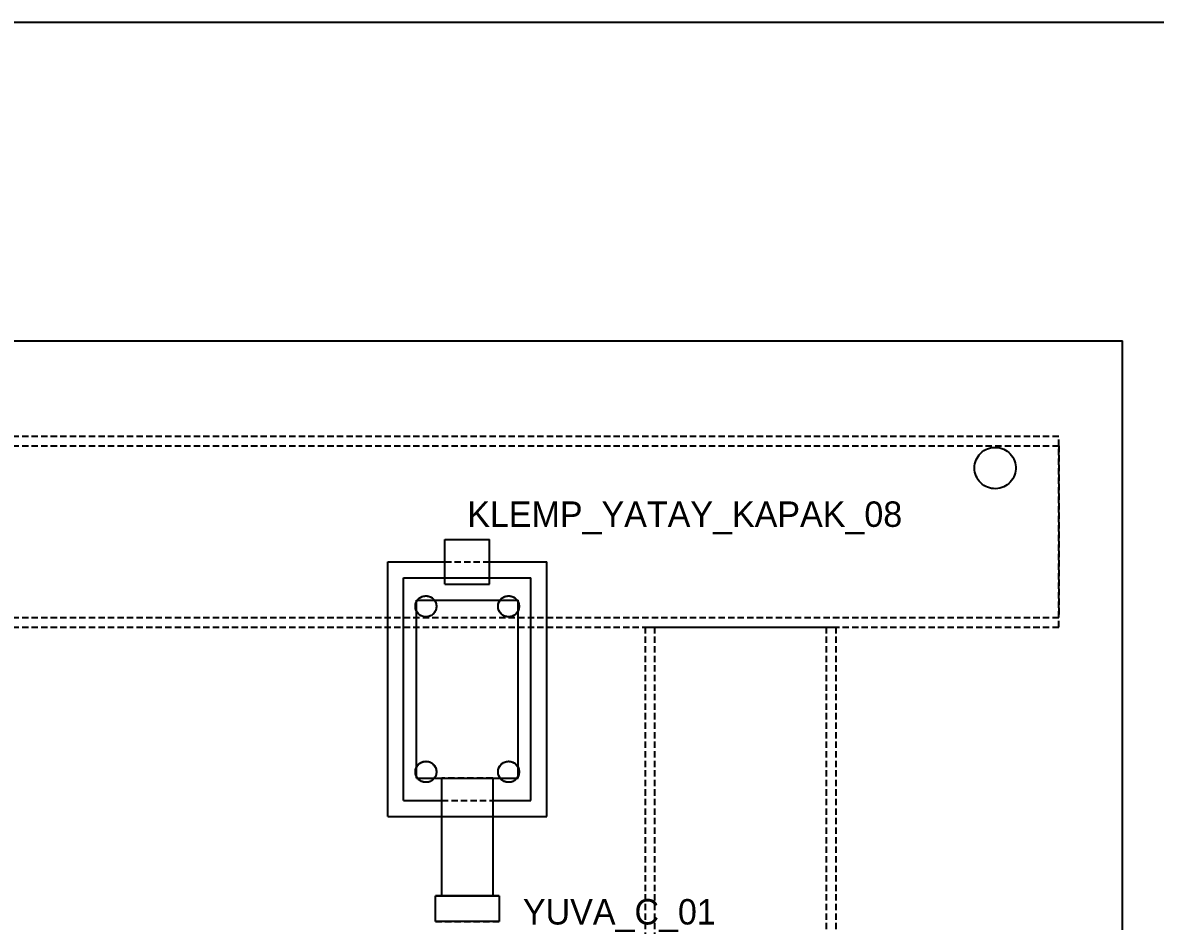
# Model space of a CAD drawing. Header units: metres. Extents: x -200 to 3000, y -1652 to 380.
# Drawn here: x 1954.2 to 2310.4, y 97.5 to 380 of the extents above; entities that cross this region are included whole.
import ezdxf

# ---------------------------------------------------------------- set-up
doc = ezdxf.new("R2010")
doc.units = ezdxf.units.M
doc.linetypes.add('DASHED2', pattern=[3, 2, -1])
for name, color, linetype in [('GIZLI', 8, 'DASHED2'), ('GORUNEN', 7, 'Continuous'), ('SINIR', 1, 'Continuous'), ('YAZI', 3, 'Continuous')]:
    doc.layers.add(name, color=color, linetype=linetype)

msp = doc.modelspace()

# ---------------------------------------------------------------- linework, layer by layer
at = {"layer": 'GIZLI'}
for points in [[(-100, 280), (2300, 280)], [(2300, -280), (2300, 280)], [(-80, 250), (2280, 250)], [(-80, 250), (2280, 250)], [(2280, 190), (2280, 250)], [(2280, 190), (2280, 250)], [(-80, 247), (2280, 247)], [(-80, 247), (2280, 247)], [(2253.5, 240), (2253.532, 240.647), (2253.629, 241.288), (2253.789, 241.916), (2254.01, 242.525), (2254.292, 243.109), (2254.629, 243.662), (2255.021, 244.178), (2255.461, 244.653), (2255.947, 245.082), (2256.473, 245.46), (2257.035, 245.784), (2257.625, 246.051), (2258.24, 246.257), (2258.871, 246.401), (2259.514, 246.482), (2260.162, 246.498), (2260.808, 246.45), (2261.446, 246.337), (2262.07, 246.162), (2262.673, 245.925), (2263.25, 245.629), (2263.794, 245.278), (2264.301, 244.874), (2264.765, 244.421), (2265.181, 243.925), (2265.546, 243.389), (2265.856, 242.82), (2266.108, 242.223), (2266.299, 241.604), (2266.427, 240.969), (2266.492, 240.324), (2266.492, 239.676), (2266.427, 239.031), (2266.299, 238.396), (2266.108, 237.777), (2265.856, 237.18), (2265.546, 236.611), (2265.181, 236.075), (2264.765, 235.579), (2264.301, 235.126), (2263.794, 234.722), (2263.25, 234.371), (2262.673, 234.075), (2262.07, 233.838), (2261.446, 233.663), (2260.808, 233.55), (2260.162, 233.502), (2259.514, 233.518), (2258.871, 233.599), (2258.24, 233.743), (2257.625, 233.949), (2257.035, 234.216), (2256.473, 234.54), (2255.947, 234.918), (2255.461, 235.347), (2255.021, 235.822), (2254.629, 236.338), (2254.292, 236.891), (2254.01, 237.475), (2253.789, 238.084), (2253.629, 238.712), (2253.532, 239.353), (2253.5, 240)], [(2280, 247), (2280, 193)], [(2280, 247), (2280, 193)], [(2087, 203.5), (2087, 217.5)], [(2087, 217.5), (2101, 217.5)], [(2101, 203.5), (2101, 217.5)], [(2069, 130.5), (2069, 210.5)], [(2069, 210.5), (2119, 210.5)], [(2087, 210.5), (2101, 210.5)], [(2119, 130.5), (2119, 210.5)], [(2074, 135.5), (2074, 205.5)], [(2074, 205.5), (2114, 205.5)], [(2087, 205.5), (2101, 205.5)], [(2087, 203.5), (2101, 203.5)], [(2114, 135.5), (2114, 205.5)], [(2077.7, 196.5), (2077.716, 196.829), (2077.765, 197.154), (2077.847, 197.473), (2077.959, 197.782), (2078.102, 198.078), (2078.273, 198.359), (2078.472, 198.621), (2078.696, 198.862), (2078.942, 199.08), (2079.21, 199.272), (2079.495, 199.437), (2079.794, 199.572), (2080.106, 199.677), (2080.427, 199.75), (2080.753, 199.791), (2081.082, 199.799), (2081.41, 199.774), (2081.734, 199.717), (2082.051, 199.628), (2082.357, 199.508), (2082.65, 199.358), (2082.926, 199.179), (2083.184, 198.974), (2083.419, 198.745), (2083.631, 198.493), (2083.816, 198.221), (2083.973, 197.932), (2084.101, 197.629), (2084.198, 197.314), (2084.263, 196.992), (2084.296, 196.664), (2084.296, 196.336), (2084.263, 196.008), (2084.198, 195.686), (2084.101, 195.371), (2083.973, 195.068), (2083.816, 194.779), (2083.631, 194.507), (2083.419, 194.255), (2083.184, 194.026), (2082.926, 193.821), (2082.65, 193.642), (2082.357, 193.492), (2082.051, 193.372), (2081.734, 193.283), (2081.41, 193.226), (2081.082, 193.201), (2080.753, 193.209), (2080.427, 193.25), (2080.106, 193.323), (2079.794, 193.428), (2079.495, 193.563), (2079.21, 193.728), (2078.942, 193.92), (2078.696, 194.138), (2078.472, 194.379), (2078.273, 194.641), (2078.102, 194.922), (2077.959, 195.218), (2077.847, 195.527), (2077.765, 195.846), (2077.716, 196.171), (2077.7, 196.5)], [(2103.7, 196.5), (2103.716, 196.829), (2103.765, 197.154), (2103.847, 197.473), (2103.959, 197.782), (2104.102, 198.078), (2104.273, 198.359), (2104.472, 198.621), (2104.696, 198.862), (2104.942, 199.08), (2105.21, 199.272), (2105.495, 199.437), (2105.794, 199.572), (2106.106, 199.677), (2106.427, 199.75), (2106.753, 199.791), (2107.082, 199.799), (2107.41, 199.774), (2107.734, 199.717), (2108.051, 199.628), (2108.357, 199.508), (2108.65, 199.358), (2108.926, 199.179), (2109.184, 198.974), (2109.419, 198.745), (2109.631, 198.493), (2109.816, 198.221), (2109.973, 197.932), (2110.101, 197.629), (2110.198, 197.314), (2110.263, 196.992), (2110.296, 196.664), (2110.296, 196.336), (2110.263, 196.008), (2110.198, 195.686), (2110.101, 195.371), (2109.973, 195.068), (2109.816, 194.779), (2109.631, 194.507), (2109.419, 194.255), (2109.184, 194.026), (2108.926, 193.821), (2108.65, 193.642), (2108.357, 193.492), (2108.051, 193.372), (2107.734, 193.283), (2107.41, 193.226), (2107.082, 193.201), (2106.753, 193.209), (2106.427, 193.25), (2106.106, 193.323), (2105.794, 193.428), (2105.495, 193.563), (2105.21, 193.728), (2104.942, 193.92), (2104.696, 194.138), (2104.472, 194.379), (2104.273, 194.641), (2104.102, 194.922), (2103.959, 195.218), (2103.847, 195.527), (2103.765, 195.846), (2103.716, 196.171), (2103.7, 196.5)], [(2078, 198.5), (2078.375, 198.5)], [(2078, 197.875), (2078, 198.5)], [(2083.625, 198.5), (2083.81, 198.231), (2083.967, 197.945), (2084.095, 197.645), (2084.193, 197.334), (2084.26, 197.014), (2084.295, 196.69), (2084.297, 196.364), (2084.268, 196.039), (2084.206, 195.718), (2084.113, 195.406), (2083.99, 195.104), (2083.837, 194.815), (2083.657, 194.543), (2083.451, 194.29), (2083.221, 194.059), (2082.969, 193.852), (2082.698, 193.67), (2082.41, 193.516), (2082.109, 193.392), (2081.796, 193.297), (2081.476, 193.235), (2081.151, 193.203), (2080.825, 193.205), (2080.5, 193.238), (2080.181, 193.303), (2079.869, 193.4), (2079.568, 193.527), (2079.282, 193.683), (2079.012, 193.866), (2078.762, 194.075), (2078.533, 194.308), (2078.329, 194.562), (2078.15, 194.836), (2078, 195.125)], [(2078, 197.875), (2078.11, 198.092), (2078.235, 198.301), (2078.375, 198.5)], [(2078, 195.125), (2078, 197.875)], [(2078.375, 198.5), (2083.625, 198.5)], [(2083.625, 198.5), (2104.375, 198.5)], [(2103.7, 196.5), (2103.714, 196.807), (2103.757, 197.11), (2103.828, 197.409), (2103.926, 197.7), (2104.05, 197.98), (2104.201, 198.248), (2104.375, 198.5)], [(2110, 195.125), (2109.853, 194.842), (2109.679, 194.573), (2109.48, 194.323), (2109.258, 194.094), (2109.015, 193.887), (2108.753, 193.704), (2108.474, 193.548), (2108.182, 193.419), (2107.878, 193.319), (2107.567, 193.249), (2107.25, 193.209), (2106.93, 193.201), (2106.612, 193.223), (2106.296, 193.276), (2105.988, 193.359), (2105.689, 193.472), (2105.402, 193.613), (2105.131, 193.781), (2104.876, 193.974), (2104.642, 194.191), (2104.43, 194.43), (2104.242, 194.688), (2104.079, 194.964), (2103.945, 195.253), (2103.838, 195.555), (2103.762, 195.865), (2103.715, 196.181), (2103.7, 196.5)], [(2104.375, 198.5), (2109.625, 198.5)], [(2109.625, 198.5), (2110, 198.5)], [(2109.625, 198.5), (2109.765, 198.301), (2109.89, 198.092), (2110, 197.875)], [(2110, 197.875), (2110, 198.5)], [(2110, 195.125), (2110, 197.875)], [(-80, 193), (2280, 193)], [(-80, 193), (2280, 193)], [(2078, 145.875), (2078, 195.125)], [(2110, 145.875), (2110, 195.125)], [(-80, 190), (2280, 190)], [(-80, 190), (2280, 190)], [(2150, -190), (2150, 190)], [(2150, -190), (2150, 190)], [(2150, 190), (2210, 190)], [(2150, 190), (2210, 190)], [(2153, 190), (2207, 190)], [(2153, 190), (2207, 190)], [(2153, -190), (2153, 190)], [(2153, -190), (2153, 190)], [(2207, -190), (2207, 190)], [(2207, -190), (2207, 190)], [(2210, -190), (2210, 190)], [(2210, -190), (2210, 190)], [(2077.7, 144.5), (2077.716, 144.829), (2077.765, 145.154), (2077.847, 145.473), (2077.959, 145.782), (2078.102, 146.078), (2078.273, 146.359), (2078.472, 146.621), (2078.696, 146.862), (2078.942, 147.08), (2079.21, 147.272), (2079.495, 147.437), (2079.794, 147.572), (2080.106, 147.677), (2080.427, 147.75), (2080.753, 147.791), (2081.082, 147.799), (2081.41, 147.774), (2081.734, 147.717), (2082.051, 147.628), (2082.357, 147.508), (2082.65, 147.358), (2082.926, 147.179), (2083.184, 146.974), (2083.419, 146.745), (2083.631, 146.493), (2083.816, 146.221), (2083.973, 145.932), (2084.101, 145.629), (2084.198, 145.314), (2084.263, 144.992), (2084.296, 144.664), (2084.296, 144.336), (2084.263, 144.008), (2084.198, 143.686), (2084.101, 143.371), (2083.973, 143.068), (2083.816, 142.779), (2083.631, 142.507), (2083.419, 142.255), (2083.184, 142.026), (2082.926, 141.821), (2082.65, 141.642), (2082.357, 141.492), (2082.051, 141.372), (2081.734, 141.283), (2081.41, 141.226), (2081.082, 141.201), (2080.753, 141.209), (2080.427, 141.25), (2080.106, 141.323), (2079.794, 141.428), (2079.495, 141.563), (2079.21, 141.728), (2078.942, 141.92), (2078.696, 142.138), (2078.472, 142.379), (2078.273, 142.641), (2078.102, 142.922), (2077.959, 143.218), (2077.847, 143.527), (2077.765, 143.846), (2077.716, 144.171), (2077.7, 144.5)], [(2078, 145.875), (2078.15, 146.164), (2078.329, 146.438), (2078.533, 146.692), (2078.762, 146.925), (2079.012, 147.134), (2079.282, 147.317), (2079.568, 147.473), (2079.869, 147.6), (2080.181, 147.697), (2080.5, 147.762), (2080.825, 147.795), (2081.151, 147.797), (2081.476, 147.765), (2081.796, 147.703), (2082.109, 147.608), (2082.41, 147.484), (2082.698, 147.33), (2082.969, 147.148), (2083.221, 146.941), (2083.451, 146.71), (2083.657, 146.457), (2083.837, 146.185), (2083.99, 145.896), (2084.113, 145.594), (2084.206, 145.282), (2084.268, 144.961), (2084.297, 144.636), (2084.295, 144.31), (2084.26, 143.986), (2084.193, 143.666), (2084.095, 143.355), (2083.967, 143.055), (2083.81, 142.769), (2083.625, 142.5)], [(2103.7, 144.5), (2103.715, 144.819), (2103.762, 145.135), (2103.838, 145.445), (2103.945, 145.747), (2104.079, 146.036), (2104.242, 146.312), (2104.43, 146.57), (2104.642, 146.809), (2104.876, 147.026), (2105.131, 147.219), (2105.402, 147.387), (2105.689, 147.528), (2105.988, 147.641), (2106.296, 147.724), (2106.612, 147.777), (2106.93, 147.799), (2107.25, 147.791), (2107.567, 147.751), (2107.878, 147.681), (2108.182, 147.581), (2108.474, 147.452), (2108.753, 147.296), (2109.015, 147.113), (2109.258, 146.906), (2109.48, 146.677), (2109.679, 146.427), (2109.853, 146.158), (2110, 145.875)], [(2103.7, 144.5), (2103.716, 144.829), (2103.765, 145.154), (2103.847, 145.473), (2103.959, 145.782), (2104.102, 146.078), (2104.273, 146.359), (2104.472, 146.621), (2104.696, 146.862), (2104.942, 147.08), (2105.21, 147.272), (2105.495, 147.437), (2105.794, 147.572), (2106.106, 147.677), (2106.427, 147.75), (2106.753, 147.791), (2107.082, 147.799), (2107.41, 147.774), (2107.734, 147.717), (2108.051, 147.628), (2108.357, 147.508), (2108.65, 147.358), (2108.926, 147.179), (2109.184, 146.974), (2109.419, 146.745), (2109.631, 146.493), (2109.816, 146.221), (2109.973, 145.932), (2110.101, 145.629), (2110.198, 145.314), (2110.263, 144.992), (2110.296, 144.664), (2110.296, 144.336), (2110.263, 144.008), (2110.198, 143.686), (2110.101, 143.371), (2109.973, 143.068), (2109.816, 142.779), (2109.631, 142.507), (2109.419, 142.255), (2109.184, 142.026), (2108.926, 141.821), (2108.65, 141.642), (2108.357, 141.492), (2108.051, 141.372), (2107.734, 141.283), (2107.41, 141.226), (2107.082, 141.201), (2106.753, 141.209), (2106.427, 141.25), (2106.106, 141.323), (2105.794, 141.428), (2105.495, 141.563), (2105.21, 141.728), (2104.942, 141.92), (2104.696, 142.138), (2104.472, 142.379), (2104.273, 142.641), (2104.102, 142.922), (2103.959, 143.218), (2103.847, 143.527), (2103.765, 143.846), (2103.716, 144.171), (2103.7, 144.5)], [(2078, 143.125), (2078, 145.875)], [(2078, 142.5), (2078, 143.125)], [(2078.375, 142.5), (2078.235, 142.699), (2078.11, 142.908), (2078, 143.125)], [(2078, 142.5), (2078.375, 142.5)], [(2078.375, 142.5), (2083.625, 142.5)], [(2083.625, 142.5), (2104.375, 142.5)], [(2102, 142.5), (2086, 142.5)], [(2086, 142.5), (2102, 142.5)], [(2104.375, 142.5), (2104.201, 142.752), (2104.05, 143.02), (2103.926, 143.3), (2103.828, 143.591), (2103.757, 143.89), (2103.714, 144.193), (2103.7, 144.5)], [(2104.375, 142.5), (2109.625, 142.5)], [(2110, 143.125), (2109.89, 142.908), (2109.765, 142.699), (2109.625, 142.5)], [(2109.625, 142.5), (2110, 142.5)], [(2110, 143.125), (2110, 145.875)], [(2110, 142.5), (2110, 143.125)], [(2074, 135.5), (2114, 135.5)], [(2086, 135.5), (2102, 135.5)], [(2069, 130.5), (2119, 130.5)], [(2086, 130.5), (2102, 130.5)], [(2084, 105.5), (2104, 105.5)], [(2102, 105.5), (2086, 105.5)], [(2086, 105.5), (2102, 105.5)], [(2084, 97.5), (2104, 97.5)]]:
    msp.add_lwpolyline(points, dxfattribs=at)
at = {"layer": 'GORUNEN'}
for points in [[(-100, 280), (2300, 280)], [(2300, -280), (2300, 280)], [(2253.5, 240), (2253.532, 240.647), (2253.629, 241.288), (2253.789, 241.916), (2254.01, 242.525), (2254.292, 243.109), (2254.629, 243.662), (2255.021, 244.178), (2255.461, 244.653), (2255.947, 245.082), (2256.473, 245.46), (2257.035, 245.784), (2257.625, 246.051), (2258.24, 246.257), (2258.871, 246.401), (2259.514, 246.482), (2260.162, 246.498), (2260.808, 246.45), (2261.446, 246.337), (2262.07, 246.162), (2262.673, 245.925), (2263.25, 245.629), (2263.794, 245.278), (2264.301, 244.874), (2264.765, 244.421), (2265.181, 243.925), (2265.546, 243.389), (2265.856, 242.82), (2266.108, 242.223), (2266.299, 241.604), (2266.427, 240.969), (2266.492, 240.324), (2266.492, 239.676), (2266.427, 239.031), (2266.299, 238.396), (2266.108, 237.777), (2265.856, 237.18), (2265.546, 236.611), (2265.181, 236.075), (2264.765, 235.579), (2264.301, 235.126), (2263.794, 234.722), (2263.25, 234.371), (2262.673, 234.075), (2262.07, 233.838), (2261.446, 233.663), (2260.808, 233.55), (2260.162, 233.502), (2259.514, 233.518), (2258.871, 233.599), (2258.24, 233.743), (2257.625, 233.949), (2257.035, 234.216), (2256.473, 234.54), (2255.947, 234.918), (2255.461, 235.347), (2255.021, 235.822), (2254.629, 236.338), (2254.292, 236.891), (2254.01, 237.475), (2253.789, 238.084), (2253.629, 238.712), (2253.532, 239.353), (2253.5, 240)], [(2087, 203.5), (2087, 217.5)], [(2087, 217.5), (2101, 217.5)], [(2101, 203.5), (2101, 217.5)], [(2069, 130.5), (2069, 210.5)], [(2069, 210.5), (2087, 210.5)], [(2101, 210.5), (2119, 210.5)], [(2119, 130.5), (2119, 210.5)], [(2074, 135.5), (2074, 205.5)], [(2074, 205.5), (2087, 205.5)], [(2087, 203.5), (2101, 203.5)], [(2101, 205.5), (2114, 205.5)], [(2114, 135.5), (2114, 205.5)], [(2078.375, 198.5), (2078.581, 198.744), (2078.809, 198.968), (2079.058, 199.168), (2079.325, 199.343), (2079.607, 199.492), (2079.903, 199.612), (2080.209, 199.704), (2080.522, 199.765), (2080.84, 199.796), (2081.16, 199.796), (2081.478, 199.765), (2081.791, 199.704), (2082.097, 199.612), (2082.393, 199.492), (2082.675, 199.343), (2082.942, 199.168), (2083.191, 198.968), (2083.419, 198.744), (2083.625, 198.5)], [(2104.375, 198.5), (2104.581, 198.744), (2104.809, 198.968), (2105.058, 199.168), (2105.325, 199.343), (2105.607, 199.492), (2105.903, 199.612), (2106.209, 199.704), (2106.522, 199.765), (2106.84, 199.796), (2107.16, 199.796), (2107.478, 199.765), (2107.791, 199.704), (2108.097, 199.612), (2108.393, 199.492), (2108.675, 199.343), (2108.942, 199.168), (2109.191, 198.968), (2109.419, 198.744), (2109.625, 198.5)], [(2077.7, 196.5), (2077.712, 196.783), (2077.749, 197.064), (2077.809, 197.341), (2077.893, 197.612), (2078, 197.875)], [(2078, 195.125), (2077.893, 195.388), (2077.809, 195.659), (2077.749, 195.936), (2077.712, 196.217), (2077.7, 196.5)], [(2078, 142.5), (2078, 198.5)], [(2078, 198.5), (2110, 198.5)], [(2110, 142.5), (2110, 198.5)], [(2110, 197.875), (2110.117, 197.582), (2110.206, 197.28), (2110.266, 196.971), (2110.296, 196.657), (2110.296, 196.343), (2110.266, 196.029), (2110.206, 195.72), (2110.117, 195.418), (2110, 195.125)], [(2077.7, 144.5), (2077.712, 144.783), (2077.749, 145.064), (2077.809, 145.341), (2077.893, 145.612), (2078, 145.875)], [(2078, 143.125), (2077.893, 143.388), (2077.809, 143.659), (2077.749, 143.936), (2077.712, 144.217), (2077.7, 144.5)], [(2078, 142.5), (2110, 142.5)], [(2083.625, 142.5), (2083.419, 142.256), (2083.191, 142.032), (2082.942, 141.832), (2082.675, 141.657), (2082.393, 141.508), (2082.097, 141.388), (2081.791, 141.296), (2081.478, 141.235), (2081.16, 141.204), (2080.84, 141.204), (2080.522, 141.235), (2080.209, 141.296), (2079.903, 141.388), (2079.607, 141.508), (2079.325, 141.657), (2079.058, 141.832), (2078.809, 142.032), (2078.581, 142.256), (2078.375, 142.5)], [(2086, 105.5), (2086, 142.5)], [(2102, 142.5), (2102, 105.5)], [(2109.625, 142.5), (2109.419, 142.256), (2109.191, 142.032), (2108.942, 141.832), (2108.675, 141.657), (2108.393, 141.508), (2108.097, 141.388), (2107.791, 141.296), (2107.478, 141.235), (2107.16, 141.204), (2106.84, 141.204), (2106.522, 141.235), (2106.209, 141.296), (2105.903, 141.388), (2105.607, 141.508), (2105.325, 141.657), (2105.058, 141.832), (2104.809, 142.032), (2104.581, 142.256), (2104.375, 142.5)], [(2110, 145.875), (2110.117, 145.582), (2110.206, 145.28), (2110.266, 144.971), (2110.296, 144.657), (2110.296, 144.343), (2110.266, 144.029), (2110.206, 143.72), (2110.117, 143.418), (2110, 143.125)], [(2074, 135.5), (2086, 135.5)], [(2102, 135.5), (2114, 135.5)], [(2069, 130.5), (2086, 130.5)], [(2102, 130.5), (2119, 130.5)], [(2104, 105.5), (2084, 105.5)], [(2084, 97.5), (2084, 105.5)], [(2104, 105.5), (2104, 97.5)], [(2104, 97.5), (2084, 97.5)]]:
    msp.add_lwpolyline(points, dxfattribs=at)
at = {"layer": 'SINIR'}
msp.add_lwpolyline([(-200, -1652), (3000, -1652), (3000, 380), (-200, 380)], close=True, dxfattribs=at)

# ---------------------------------------------------------------- texts
at = {"layer": 'YAZI'}
for s, p in [('KLEMP_YATAY_KAPAK_08', (2094, 221.5)), ('YUVA_C_01', (2111.5, 96.5))]:
    msp.add_text(s, height=8, dxfattribs=at).set_placement(p)

doc.saveas('drawing.dxf')
